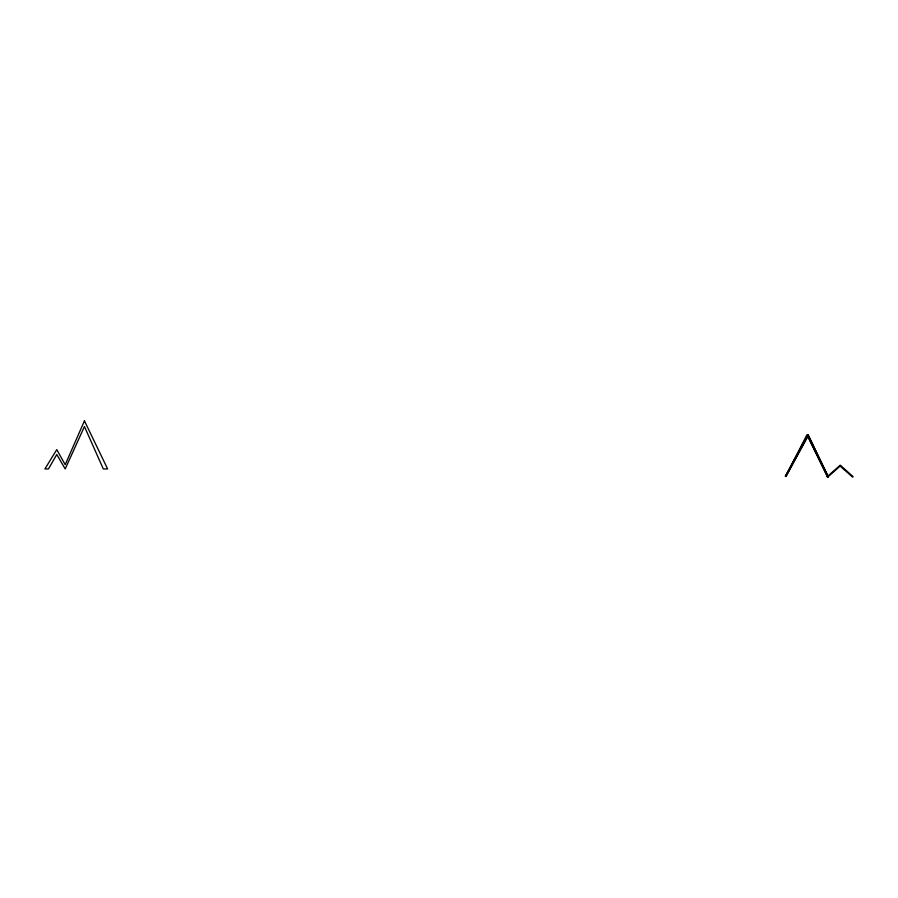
<?xml version="1.0" encoding="UTF-8"?>
<svg xmlns="http://www.w3.org/2000/svg" width="898" height="898" viewBox="0 0 898 898"><rect width="100%" height="100%" fill="white"/><g stroke="black" fill="none" stroke-linecap="round" stroke-linejoin="round"><path stroke-width="1.35" d="M785.357 476.131L785.941 476.445L808.099 434.868L828.293 476.838L827.698 477.13L827.26 476.636L840.236 465.186L853.1 476.636L852.662 477.141L840.18 466.129L840.618 465.635L827.698 477.13L806.909 434.845L785.649 476.299L807.212 436.248L785.357 476.131L785.941 476.445L808.099 436.102L806.909 436.091M808.099 434.868L828.293 476.827L827.698 477.13L807.504 435.16M84.446 420.859L65.195 464.693L56.765 449.64L44.9 468.947L48.481 468.947L56.765 454.511L65.195 468.947L84.446 426.528L103.315 468.947L107.625 468.947L84.446 420.859M827.99 476.221L827.395 476.512L828.001 476.221"/></g></svg>
